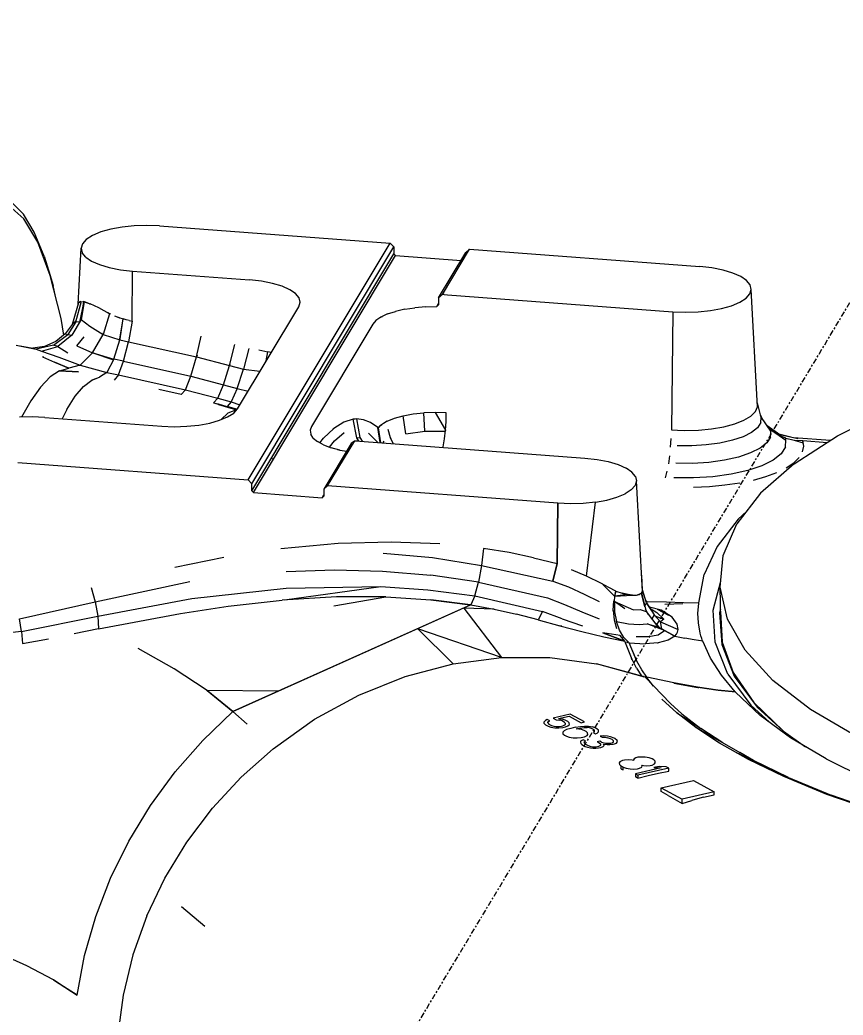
# Model space of a CAD drawing. Header units: millimetres. Extents: x -57554 to 16546, y 2142 to 98430.
# Drawn here: x -42068 to -41621, y 89807 to 90348 of the extents above; entities that cross this region are included whole.
import ezdxf

# ---------------------------------------------------------------- set-up
doc = ezdxf.new("R2010")
doc.units = ezdxf.units.MM
doc.linetypes.add('DXK_LINE_DOT3', pattern=[5.9187, 2.979, -0.9799, 0.9799, -0.9799])

msp = doc.modelspace()

# ---------------------------------------------------------------- linework, layer by layer
at = {"color": 1, "linetype": 'DXK_LINE_DOT3'}
msp.add_line((-42038.94, 89491.33), (-39029.54, 94507.43), dxfattribs=at)
at = {"color": 2, "linetype": 'Continuous'}
for p, q in [((-42066, 90239.83), (-42074.19, 90246.92)), ((-42066.31, 90242.28), (-42072.54, 90248.69)), ((-42060.47, 90232.54), (-42066.31, 90242.28)), ((-42059.53, 90228.89), (-42066, 90239.83)), ((-42012.73, 90235.29), (-42018.88, 90234.16)), ((-42006.07, 90235.98), (-42012.73, 90235.29)), ((-41999.16, 90236.18), (-42006.07, 90235.98)), ((-41992.27, 90235.91), (-41999.16, 90236.18)), ((-41992.27, 90235.91), (-41867.07, 90226.48)), ((-42055.09, 90219.57), (-42060.47, 90232.54)), ((-42028.77, 90230.75), (-42032.12, 90228.6)), ((-42024.3, 90232.63), (-42028.77, 90230.75)), ((-42018.88, 90234.16), (-42024.3, 90232.63)), ((-42058.48, 90227.1), (-42059.53, 90228.89)), ((-42051.73, 90208.96), (-42058.48, 90227.1)), ((-42034.22, 90226.26), (-42034.99, 90223.82)), ((-42032.12, 90228.6), (-42034.22, 90226.26)), ((-41944.15, 90098.01), (-41867.07, 90226.48)), ((-41942.21, 90095.95), (-41865.09, 90224.5)), ((-41867.07, 90226.48), (-41865.09, 90224.5)), ((-41865.09, 90224.5), (-41865.04, 90220.83)), ((-42055.09, 90219.57), (-42051.73, 90208.96)), ((-42036.61, 90193.48), (-42034.99, 90223.82)), ((-42034.99, 90223.82), (-42034.4, 90221.37)), ((-42032.47, 90219.01), (-42034.4, 90221.37)), ((-42032.47, 90219.01), (-42029.28, 90216.83)), ((-41942.25, 90092.14), (-41865.04, 90220.83)), ((-41941.29, 90091.11), (-41864.05, 90219.84)), ((-41864.05, 90219.84), (-41865.04, 90220.83)), ((-41864.05, 90219.84), (-41828.49, 90217.16)), ((-41840.69, 90196.84), (-41825.86, 90221.55)), ((-41838.66, 90198.68), (-41823.93, 90223.23)), ((-41825.86, 90221.55), (-41823.93, 90223.23)), ((-41823.93, 90223.23), (-41698.82, 90213.81)), ((-42029.28, 90216.83), (-42024.95, 90214.91)), ((-42024.95, 90214.91), (-42019.65, 90213.33)), ((-41692.22, 90213.07), (-41698.82, 90213.81)), ((-42051.73, 90208.96), (-42050.21, 90203.49)), ((-42045.87, 90185.68), (-42051.73, 90208.96)), ((-42019.65, 90213.33), (-42013.58, 90212.14)), ((-42013.58, 90212.14), (-42006.97, 90211.4)), ((-42007.29, 90184.15), (-42006.97, 90211.4)), ((-42006.97, 90211.4), (-41943.4, 90206.61)), ((-41686.15, 90211.88), (-41692.22, 90213.07)), ((-41680.84, 90210.3), (-41686.15, 90211.88)), ((-41676.52, 90208.38), (-41680.84, 90210.3)), ((-41673.33, 90206.2), (-41676.52, 90208.38)), ((-42048.88, 90197.66), (-42050.21, 90203.49)), ((-41936.92, 90205.88), (-41943.4, 90206.61)), ((-41930.98, 90204.72), (-41936.92, 90205.88)), ((-41925.79, 90203.17), (-41930.98, 90204.72)), ((-41921.55, 90201.29), (-41925.79, 90203.17)), ((-41671.4, 90203.84), (-41673.33, 90206.2)), ((-41670.81, 90201.39), (-41671.4, 90203.84)), ((-41918.43, 90199.16), (-41921.55, 90201.29)), ((-41916.54, 90196.84), (-41918.43, 90199.16)), ((-41840.01, 90197.46), (-41840.69, 90196.84)), ((-41839.34, 90198.07), (-41840.01, 90197.46)), ((-41838.66, 90198.68), (-41839.34, 90198.07)), ((-41837.7, 90198.63), (-41838.66, 90198.68)), ((-41837.7, 90198.63), (-41835.8, 90198.51)), ((-41835.8, 90198.51), (-41713.53, 90189.3)), ((-41673.68, 90196.61), (-41671.58, 90198.95)), ((-41671.58, 90198.95), (-41670.81, 90201.39)), ((-41667.36, 90137.75), (-41670.81, 90201.39)), ((-42036.44, 90194.07), (-42039.74, 90182.43)), ((-42037.84, 90183.86), (-42034.74, 90195.04)), ((-42035.24, 90194.85), (-42036.44, 90194.07)), ((-42036.44, 90194.07), (-42035.75, 90194.52)), ((-42033.44, 90194.81), (-42035.78, 90183.73)), ((-42035.75, 90194.52), (-42035.24, 90194.85)), ((-42035, 90185.05), (-42033.44, 90194.81)), ((-42033.31, 90194.71), (-42035, 90185.05)), ((-42034.13, 90194.96), (-42033.71, 90194.87)), ((-42034.13, 90194.96), (-42033.44, 90194.81)), ((-42033.71, 90194.87), (-42033.44, 90194.81)), ((-42030.31, 90193.67), (-42033.44, 90194.81)), ((-42033.44, 90194.81), (-42033.31, 90194.71)), ((-42033.31, 90194.71), (-42029.97, 90193.56)), ((-42030.31, 90193.67), (-42029.97, 90193.56)), ((-42025.4, 90191.39), (-42029.97, 90193.56)), ((-41949.99, 90136.61), (-41916.72, 90192.06)), ((-41916.72, 90192.06), (-41915.97, 90194.45)), ((-41915.97, 90194.45), (-41916.54, 90196.84)), ((-41847.72, 90191.98), (-41853.55, 90191.51)), ((-41847.72, 90191.98), (-41841.75, 90192.09)), ((-41841.75, 90192.09), (-41840.72, 90193.81)), ((-41841.75, 90192.09), (-41841.41, 90192.4)), ((-41841.41, 90192.4), (-41841.07, 90192.72)), ((-41841.07, 90192.72), (-41840.73, 90193.03)), ((-41840.69, 90196.84), (-41840.73, 90193.03)), ((-41686.92, 90191.05), (-41681.5, 90192.58)), ((-41681.5, 90192.58), (-41677.03, 90194.46)), ((-41677.03, 90194.46), (-41673.68, 90196.61)), ((-42019.47, 90188.22), (-42025.4, 90191.39)), ((-42019.47, 90188.22), (-42022.95, 90177.03)), ((-42019.47, 90188.22), (-42020.36, 90188.7)), ((-42020.36, 90188.7), (-42018.97, 90188.11)), ((-42016.76, 90187.03), (-42014.15, 90186.03)), ((-42016.76, 90187.03), (-42014.47, 90186.13)), ((-41868.45, 90188.09), (-41872.05, 90186.4)), ((-41872.05, 90186.4), (-41871.16, 90186.82)), ((-41868.45, 90188.09), (-41864.08, 90189.53)), ((-41859.06, 90190.68), (-41864.08, 90189.53)), ((-41859.06, 90190.68), (-41853.55, 90191.51)), ((-41713.53, 90189.3), (-41714.26, 90125.14)), ((-41713.53, 90189.3), (-41706.64, 90189.03)), ((-41706.64, 90189.03), (-41699.73, 90189.24)), ((-41699.73, 90189.24), (-41693.07, 90189.92)), ((-41693.07, 90189.92), (-41686.92, 90191.05)), ((-42044.3, 90176.64), (-42045.87, 90185.68)), ((-42039.74, 90182.43), (-42043.54, 90177.25)), ((-42037.84, 90183.86), (-42042.19, 90176.92)), ((-42035, 90185.05), (-42040, 90176.55)), ((-42039.74, 90182.43), (-42037.65, 90184.55)), ((-42035.78, 90183.73), (-42037.84, 90183.86)), ((-42035, 90185.05), (-42030.15, 90181.46)), ((-42030.15, 90181.46), (-42022.95, 90177.03)), ((-42014.15, 90186.03), (-42014.47, 90186.13)), ((-42014.47, 90186.13), (-42012.12, 90185.42)), ((-42013.84, 90174.48), (-42012.12, 90185.42)), ((-42013.81, 90174.65), (-42012.13, 90185.38)), ((-42010.53, 90184.99), (-42012.13, 90185.38)), ((-42008.91, 90184.58), (-42010.53, 90184.99)), ((-42007.29, 90184.15), (-42009.26, 90172.89)), ((-42008.91, 90184.58), (-42007.29, 90184.15)), ((-41876.52, 90182.48), (-41909.78, 90127.04)), ((-41874.77, 90184.51), (-41876.52, 90182.48)), ((-41872.05, 90186.4), (-41874.77, 90184.51)), ((-42050.03, 90171.23), (-42042.19, 90176.92)), ((-42043.54, 90177.25), (-42048.73, 90173.09)), ((-42040, 90176.55), (-42047.54, 90170.53)), ((-42043.54, 90177.25), (-42042.19, 90176.92)), ((-42042.19, 90176.92), (-42040, 90176.55)), ((-42037.33, 90170.72), (-42033.22, 90175.76)), ((-42028.71, 90166.97), (-42022.95, 90177.03)), ((-42022.95, 90177.03), (-42022.71, 90177.79)), ((-42022.95, 90177.03), (-42013.9, 90174.05)), ((-41972.17, 90164.75), (-41969.66, 90176.06)), ((-42070.19, 90171.24), (-42059.32, 90169.01)), ((-42067.98, 90170.78), (-42061.2, 90169.52)), ((-42054.84, 90170.45), (-42061.2, 90169.52)), ((-42050.03, 90171.23), (-42059.32, 90169.01)), ((-42056.43, 90167.92), (-42047.54, 90170.53)), ((-42048.73, 90173.09), (-42054.84, 90170.45)), ((-42047.54, 90170.53), (-42050.03, 90171.23)), ((-42047.54, 90170.53), (-42042.11, 90166.93)), ((-42037.33, 90170.72), (-42028.71, 90166.97)), ((-42017.11, 90163.62), (-42013.9, 90174.05)), ((-42013.9, 90174.05), (-42013.81, 90174.65)), ((-42013.9, 90174.05), (-42013.84, 90174.48)), ((-42013.9, 90174.05), (-42009.26, 90172.89)), ((-42011.92, 90162.45), (-42009.26, 90172.89)), ((-42009.26, 90172.89), (-41972.17, 90164.75)), ((-41954.27, 90160.15), (-41951.46, 90171.5)), ((-42061.2, 90169.52), (-42059.32, 90169.01)), ((-42059.32, 90169.01), (-42056.43, 90167.92)), ((-42056.43, 90167.92), (-42047.02, 90164.7)), ((-42028.71, 90166.97), (-42035.44, 90160.34)), ((-42017.34, 90163.18), (-42028.71, 90166.97)), ((-42028.66, 90167.06), (-42017.11, 90163.62)), ((-42028.66, 90167.06), (-42017.34, 90163.18)), ((-41971.97, 90165.65), (-41972.17, 90164.75)), ((-41943.82, 90169.44), (-41946.77, 90158.09)), ((-41938.44, 90168.65), (-41933.41, 90167.63)), ((-41934.4, 90162.58), (-41933.41, 90167.63)), ((-41931.66, 90167.16), (-41933.41, 90167.63)), ((-42055.27, 90164.57), (-42055.88, 90164.84)), ((-42055.88, 90164.84), (-42049.39, 90161.97)), ((-42049.39, 90161.97), (-42041.6, 90158.64)), ((-42041.6, 90158.64), (-42049.39, 90161.97)), ((-42047.02, 90164.7), (-42035.44, 90160.34)), ((-42035.44, 90160.34), (-42041.6, 90158.64)), ((-42035.77, 90160.25), (-42035.44, 90160.34)), ((-42035.44, 90160.34), (-42021.06, 90156.31)), ((-42017.11, 90163.62), (-42021.06, 90156.31)), ((-42011.92, 90162.45), (-42017.11, 90163.62)), ((-42014.69, 90155.01), (-42011.92, 90162.45)), ((-42011.92, 90162.45), (-41975.27, 90154.27)), ((-41975.27, 90154.27), (-41972.17, 90164.75)), ((-41972.17, 90164.75), (-41954.27, 90160.15)), ((-41957.61, 90149.67), (-41954.27, 90160.15)), ((-41954.08, 90160.91), (-41954.27, 90160.15)), ((-41954.27, 90160.15), (-41946.77, 90158.09)), ((-42046.62, 90157.31), (-42051.79, 90153.89)), ((-42046.62, 90157.31), (-42046.67, 90157.27)), ((-42046.67, 90157.27), (-42036.31, 90156.68)), ((-42046.62, 90157.31), (-42041.6, 90158.64)), ((-42036.31, 90156.68), (-42046.62, 90157.31)), ((-42021.06, 90156.31), (-42024.91, 90153.7)), ((-42021.27, 90156.17), (-42021.06, 90156.31)), ((-42021.06, 90156.31), (-42014.69, 90155.01)), ((-42014.69, 90155.01), (-42017, 90152.17)), ((-42014.79, 90154.9), (-42014.69, 90155.01)), ((-42014.69, 90155.01), (-41978.27, 90146.93)), ((-41978.27, 90146.93), (-41975.27, 90154.27)), ((-41975.27, 90154.27), (-41957.61, 90149.67)), ((-41950.22, 90147.6), (-41946.77, 90158.09)), ((-41946.77, 90158.09), (-41937.78, 90156.96)), ((-42051.79, 90153.89), (-42057.04, 90148.41)), ((-42038.14, 90143.47), (-42033.63, 90148.81)), ((-42033.63, 90148.81), (-42029.2, 90152.22)), ((-42029.2, 90152.22), (-42026.69, 90153.09)), ((-42028.95, 90152.31), (-42024.91, 90153.7)), ((-42026.69, 90153.09), (-42024.91, 90153.7)), ((-41960.74, 90142.38), (-41957.61, 90149.67)), ((-41957.61, 90149.67), (-41950.22, 90147.6)), ((-42057.04, 90148.41), (-42062.3, 90140.94)), ((-42042.69, 90136.29), (-42038.14, 90143.47)), ((-41980.53, 90144.3), (-41992.77, 90147.13)), ((-41978.27, 90146.93), (-41980.53, 90144.3)), ((-41978.38, 90146.8), (-41978.27, 90146.93)), ((-41978.27, 90146.93), (-41960.74, 90142.38)), ((-41950.22, 90147.6), (-41953.4, 90140.34)), ((-41950.22, 90147.6), (-41944.21, 90146.24)), ((-42062.3, 90140.94), (-42067.3, 90132.04)), ((-41960.74, 90142.38), (-41962.96, 90139.88)), ((-41962.96, 90139.88), (-41960.5, 90139.23)), ((-41962.96, 90139.88), (-41958.46, 90138.65)), ((-41960.85, 90142.25), (-41960.74, 90142.38)), ((-41960.74, 90142.38), (-41953.4, 90140.34)), ((-41960.5, 90139.23), (-41958.05, 90138.57)), ((-41960.36, 90138.94), (-41950.47, 90136.09)), ((-41958.46, 90138.65), (-41954, 90137.38)), ((-41958.05, 90138.57), (-41955.6, 90137.9)), ((-41953.4, 90140.34), (-41955.6, 90137.9)), ((-41952.55, 90137.04), (-41955.6, 90137.9)), ((-41953.49, 90140.23), (-41953.4, 90140.34)), ((-41953.4, 90140.34), (-41948.66, 90138.82)), ((-41665.52, 90131.95), (-41667.47, 90139.85)), ((-42042.69, 90136.29), (-42045.27, 90131.24)), ((-41955.3, 90134.26), (-41958.81, 90130.74)), ((-41955.32, 90132.21), (-41952.04, 90134.32)), ((-41950.47, 90136.09), (-41955.3, 90134.26)), ((-41954, 90137.38), (-41950.26, 90136.3)), ((-41950.39, 90136.4), (-41952.55, 90137.04)), ((-41952.04, 90134.32), (-41949.99, 90136.61)), ((-41950.22, 90136.34), (-41950.39, 90136.4)), ((-41950.39, 90136.4), (-41950.22, 90136.34)), ((-41864.69, 90131.46), (-41859.94, 90132.81)), ((-41859.93, 90132.81), (-41854.52, 90133.8)), ((-41858.58, 90123.02), (-41859.93, 90132.81)), ((-41854.52, 90133.8), (-41848.67, 90134.4)), ((-41842.59, 90134.58), (-41848.66, 90134.4)), ((-41848.21, 90124.48), (-41848.66, 90134.4)), ((-41842.59, 90134.58), (-41837, 90124.99)), ((-41836.53, 90134.34), (-41842.59, 90134.58)), ((-41836.68, 90129.72), (-41836.53, 90134.34)), ((-41674.87, 90130.44), (-41671.06, 90132.69)), ((-41671.06, 90132.69), (-41668.53, 90135.16)), ((-41668.53, 90135.16), (-41667.36, 90137.75)), ((-41665.81, 90133.1), (-41665.68, 90132.76)), ((-41665.47, 90132.22), (-41665.81, 90133.1)), ((-41665.68, 90132.76), (-41665.36, 90131.91)), ((-41624.03, 90122), (-41595.79, 90136.12)), ((-42061.53, 90132.22), (-42068.44, 90132.01)), ((-42054.64, 90131.95), (-42061.53, 90132.22)), ((-42054.64, 90131.95), (-41991.06, 90127.16)), ((-41991.06, 90127.16), (-41984.32, 90126.89)), ((-41984.32, 90126.89), (-41977.55, 90127.1)), ((-41977.55, 90127.1), (-41971.03, 90127.76)), ((-41971.03, 90127.76), (-41965, 90128.87)), ((-41965, 90128.87), (-41959.7, 90130.37)), ((-41959.7, 90130.37), (-41955.32, 90132.21)), ((-41892.27, 90129.39), (-41897.68, 90125.95)), ((-41887.05, 90130.96), (-41892.27, 90129.39)), ((-41886.5, 90131.03), (-41887.05, 90130.96)), ((-41885.15, 90120.81), (-41887.05, 90130.96)), ((-41885.96, 90131.07), (-41886.5, 90131.03)), ((-41885.41, 90131.1), (-41885.96, 90131.07)), ((-41885.41, 90131.1), (-41883.58, 90121.01)), ((-41881.56, 90130.69), (-41885.41, 90131.1)), ((-41877.63, 90129.18), (-41881.56, 90130.69)), ((-41873.65, 90126.42), (-41877.63, 90129.18)), ((-41873.45, 90126.33), (-41872.31, 90127.48)), ((-41870.68, 90128.65), (-41872.31, 90127.48)), ((-41872.31, 90127.48), (-41871.51, 90128.05)), ((-41868.62, 90129.81), (-41870.68, 90128.65)), ((-41868.62, 90129.81), (-41864.69, 90131.46)), ((-41837, 90124.99), (-41836.68, 90129.72)), ((-41685.72, 90126.89), (-41679.81, 90128.48)), ((-41679.81, 90128.48), (-41674.87, 90130.44)), ((-41665.72, 90129.12), (-41667.47, 90126.36)), ((-41665.72, 90129.12), (-41665.52, 90131.95)), ((-41665.36, 90131.91), (-41665.52, 90131.95)), ((-41665.36, 90131.91), (-41665.47, 90132.22)), ((-41660.12, 90124.51), (-41665.36, 90131.91)), ((-41662.23, 90127.49), (-41655.33, 90122.67)), ((-41659.91, 90124.99), (-41661.98, 90127.14)), ((-41909.78, 90127.04), (-41910.51, 90124.93)), ((-41910.51, 90124.93), (-41910.2, 90122.82)), ((-41908.85, 90120.75), (-41910.2, 90122.82)), ((-41903.27, 90120.58), (-41897.68, 90125.95)), ((-41897.68, 90125.95), (-41898.1, 90125.55)), ((-41897.2, 90119.31), (-41891.99, 90123.78)), ((-41878.88, 90123.41), (-41873.74, 90118.32)), ((-41872.55, 90118.23), (-41873.65, 90126.42)), ((-41873.59, 90126.38), (-41873.65, 90126.42)), ((-41873.52, 90126.35), (-41873.59, 90126.38)), ((-41873.45, 90126.33), (-41873.52, 90126.35)), ((-41872.01, 90118.19), (-41873.45, 90126.33)), ((-41866.76, 90120.79), (-41868.05, 90125.29)), ((-41858.58, 90123.02), (-41848.21, 90124.48)), ((-41848.21, 90124.48), (-41837.06, 90124.44)), ((-41837.5, 90120.34), (-41837, 90124.99)), ((-41837, 90124.99), (-41837.06, 90124.44)), ((-41714.26, 90125.14), (-41710.94, 90124.94)), ((-41710.94, 90124.94), (-41706.9, 90124.84)), ((-41706.9, 90124.84), (-41699.51, 90125.04)), ((-41699.51, 90125.04), (-41692.36, 90125.73)), ((-41692.36, 90125.73), (-41685.72, 90126.89)), ((-41670.71, 90123.77), (-41675.31, 90121.46)), ((-41667.47, 90126.36), (-41670.71, 90123.77)), ((-41660.34, 90121.3), (-41660.12, 90124.51)), ((-41660.12, 90124.51), (-41659.91, 90124.99)), ((-41659.91, 90124.99), (-41652.03, 90119.66)), ((-41652.03, 90120.6), (-41655.98, 90122.33)), ((-41655.81, 90123.01), (-41649.3, 90121.38)), ((-41655.33, 90122.67), (-41645.54, 90120.57)), ((-41647.46, 90106.82), (-41624.03, 90122)), ((-41908.85, 90120.75), (-41906.51, 90118.8)), ((-41903.25, 90117.03), (-41906.51, 90118.8)), ((-41905.21, 90118.1), (-41903.27, 90120.58)), ((-41903.25, 90117.03), (-41899.17, 90115.48)), ((-41888.16, 90117.7), (-41902.99, 90093)), ((-41901.01, 90094.76), (-41886.28, 90119.31)), ((-41900.07, 90115.82), (-41897.2, 90119.31)), ((-41887.54, 90118.23), (-41888.16, 90117.7)), ((-41887.54, 90118.23), (-41886.91, 90118.77)), ((-41886.91, 90118.77), (-41886.28, 90119.31)), ((-41886.28, 90119.31), (-41885.35, 90119.22)), ((-41885.35, 90119.22), (-41884.41, 90119.13)), ((-41885.15, 90120.81), (-41883.58, 90121.01)), ((-41884, 90119.1), (-41885.15, 90120.81)), ((-41884.41, 90119.13), (-41883.47, 90119.06)), ((-41883.58, 90121.01), (-41882.23, 90118.96)), ((-41883.47, 90119.06), (-41761.2, 90109.85)), ((-41872.65, 90118.97), (-41872.55, 90118.23)), ((-41870.78, 90118.1), (-41870.37, 90119.07)), ((-41866.52, 90120.28), (-41866.76, 90120.79)), ((-41865.34, 90117.69), (-41866.76, 90120.79)), ((-41838.15, 90115.92), (-41837.5, 90120.34)), ((-41714.73, 90115.79), (-41714.41, 90120.51)), ((-41703.18, 90116.49), (-41711.16, 90116.56)), ((-41695.3, 90116.97), (-41703.18, 90116.49)), ((-41687.85, 90117.99), (-41695.3, 90116.97)), ((-41681.1, 90119.51), (-41687.85, 90117.99)), ((-41675.31, 90121.46), (-41681.1, 90119.51)), ((-41662.32, 90118.18), (-41665.99, 90115.24)), ((-41660.34, 90121.3), (-41662.32, 90118.18)), ((-41652.29, 90115.89), (-41652.03, 90119.66)), ((-41652.03, 90119.66), (-41652.03, 90120.6)), ((-41652.03, 90120.6), (-41647.52, 90119.56)), ((-41647.97, 90121.09), (-41627.79, 90119.56)), ((-41647.52, 90119.56), (-41642.63, 90118.12)), ((-41647.52, 90119.56), (-41642.84, 90119.35)), ((-41642.98, 90113.2), (-41642.32, 90116.28)), ((-41642.32, 90116.28), (-41642.84, 90119.35)), ((-41642.63, 90118.12), (-41642.84, 90119.35)), ((-41642.84, 90119.35), (-41629.65, 90118.36)), ((-41642.32, 90116.28), (-41642.63, 90118.12)), ((-41894.39, 90114.21), (-41899.17, 90115.48)), ((-41895.62, 90114.54), (-41894.39, 90114.21)), ((-41894.39, 90114.21), (-41890.66, 90113.54)), ((-41890.72, 90113.55), (-41890.59, 90113.66)), ((-41838.2, 90115.65), (-41838.15, 90115.92)), ((-41838.2, 90115.65), (-41838.15, 90115.92)), ((-41715.23, 90111.13), (-41715.88, 90106.71)), ((-41671.21, 90112.62), (-41677.76, 90110.41)), ((-41665.99, 90115.24), (-41671.21, 90112.62)), ((-41654.62, 90112.21), (-41658.94, 90108.76)), ((-41652.29, 90115.89), (-41654.62, 90112.21)), ((-42069.35, 90107.43), (-41944.15, 90098.01)), ((-41930.44, 90109.2), (-41931.77, 90109.61)), ((-41761.2, 90109.85), (-41754.59, 90109.1)), ((-41754.59, 90109.1), (-41748.52, 90107.92)), ((-41748.52, 90107.92), (-41743.22, 90106.34)), ((-41743.22, 90106.34), (-41738.89, 90104.42)), ((-41702.78, 90106.99), (-41711.83, 90107.07)), ((-41693.86, 90107.54), (-41702.78, 90106.99)), ((-41685.41, 90108.69), (-41693.86, 90107.54)), ((-41677.76, 90110.41), (-41685.41, 90108.69)), ((-41665.06, 90105.68), (-41672.77, 90103.08)), ((-41647.46, 90106.82), (-41665.76, 90090.77)), ((-41658.94, 90108.76), (-41665.06, 90105.68)), ((-41651.85, 90104.57), (-41647.79, 90107.29)), ((-41647.79, 90107.29), (-41644.82, 90110.19)), ((-41735.7, 90102.23), (-41738.89, 90104.42)), ((-41733.78, 90099.88), (-41735.7, 90102.23)), ((-41716.65, 90102.69), (-41717.53, 90099.2)), ((-41681.76, 90101.06), (-41691.69, 90099.7)), ((-41672.77, 90103.08), (-41681.76, 90101.06)), ((-41662.89, 90099.82), (-41656.91, 90102.06)), ((-41942.21, 90095.95), (-41944.15, 90098.01)), ((-41942.25, 90092.14), (-41942.21, 90095.95)), ((-41901.01, 90094.76), (-41902.99, 90093)), ((-41775.9, 90085.34), (-41901.01, 90094.76)), ((-41733.96, 90094.99), (-41736.06, 90092.65)), ((-41733.19, 90097.43), (-41733.96, 90094.99)), ((-41733.78, 90099.88), (-41733.19, 90097.43)), ((-41729.88, 90037.5), (-41733.19, 90097.43)), ((-41702.18, 90099.06), (-41712.82, 90099.15)), ((-41691.69, 90099.7), (-41702.18, 90099.06)), ((-41685.13, 90095.1), (-41693.52, 90094.28)), ((-41677.13, 90096.31), (-41685.13, 90095.1)), ((-41669.67, 90097.89), (-41662.89, 90099.82)), ((-41941.29, 90091.11), (-41942.25, 90092.14)), ((-41941.29, 90091.11), (-41904.02, 90088.3)), ((-41904.02, 90088.3), (-41903.02, 90089.97)), ((-41902.99, 90093), (-41903.03, 90089.18)), ((-41743.87, 90088.62), (-41739.4, 90090.49)), ((-41736.06, 90092.65), (-41739.4, 90090.49)), ((-41693.52, 90094.28), (-41702.14, 90093.88)), ((-41665.76, 90090.77), (-41678.68, 90074.08)), ((-41904.02, 90088.3), (-41903.03, 90089.18)), ((-41775.9, 90085.34), (-41776.28, 90052.53)), ((-41776.28, 90052.53), (-41775.9, 90085.34)), ((-41769.01, 90085.06), (-41775.9, 90085.34)), ((-41762.11, 90085.27), (-41769.01, 90085.06)), ((-41755.45, 90085.95), (-41762.11, 90085.27)), ((-41760.36, 90045.65), (-41755.45, 90085.95)), ((-41755.45, 90085.95), (-41749.29, 90087.08)), ((-41749.29, 90087.08), (-41743.87, 90088.62)), ((-41673.49, 90080.78), (-41678, 90076.61)), ((-41678, 90076.61), (-41689.38, 90061.8)), ((-41686.03, 90056.98), (-41678.68, 90074.08)), ((-41895.22, 90063.47), (-41926.45, 90060.55)), ((-41866.4, 90064.28), (-41895.22, 90063.47)), ((-41840.01, 90063.24), (-41866.4, 90064.28)), ((-41870.86, 90058.21), (-41844.01, 90055.92)), ((-41816.36, 90060.73), (-41817.42, 90051.46)), ((-41802.46, 90058.5), (-41816.36, 90060.73)), ((-41789.15, 90055.76), (-41802.46, 90058.5)), ((-41689.38, 90061.8), (-41696.51, 90046.65)), ((-41687.74, 90039.68), (-41686.03, 90056.98)), ((-41957.36, 90055.84), (-41984.09, 90050.51)), ((-41844.01, 90055.92), (-41817.42, 90051.46)), ((-41817.42, 90051.46), (-41819.07, 90042.45)), ((-41817.42, 90051.46), (-41778.67, 90043.11)), ((-41789.15, 90055.76), (-41776.28, 90052.53)), ((-41776.28, 90052.53), (-41778.67, 90043.11)), ((-41778.67, 90043.11), (-41776.28, 90052.53)), ((-41923.58, 90048.2), (-41897.34, 90049.09)), ((-41897.34, 90049.09), (-41871.11, 90048.54)), ((-41871.11, 90048.54), (-41844.99, 90046.37)), ((-41819.07, 90042.45), (-41844.99, 90046.37)), ((-41760.36, 90045.65), (-41768.42, 90049.24)), ((-41729.85, 90038.21), (-41730.37, 90046.36)), ((-41699.31, 90031.33), (-41696.51, 90046.65)), ((-42027.27, 90031.83), (-41975.88, 90042.89)), ((-41821.07, 90034.98), (-41819.07, 90042.45)), ((-41819.07, 90042.45), (-41781.5, 90034)), ((-41778.67, 90043.11), (-41770.13, 90039.87)), ((-41752.27, 90041.7), (-41760.36, 90045.65)), ((-41748.3, 90039.62), (-41752.27, 90041.7)), ((-41751.45, 90041.27), (-41745.09, 90034.93)), ((-41691.56, 90027.31), (-41687.4, 90043.08)), ((-42029.44, 90039.65), (-42027.27, 90031.83)), ((-41974.79, 90033.64), (-41923.53, 90039.28)), ((-41924.41, 90032.86), (-41872.16, 90040.14)), ((-41923.53, 90039.28), (-41872.16, 90040.14)), ((-41872.16, 90040.14), (-41846.57, 90038.3)), ((-41846.57, 90038.3), (-41821.07, 90034.98)), ((-41770.13, 90039.87), (-41761.66, 90036.03)), ((-41761.66, 90036.03), (-41753.48, 90032.07)), ((-41744.46, 90037.54), (-41748.3, 90039.62)), ((-41744.46, 90037.54), (-41745.09, 90034.93)), ((-41744.92, 90034.79), (-41744.46, 90037.54)), ((-41737.97, 90035.81), (-41744.92, 90034.79)), ((-41744.92, 90034.79), (-41735.46, 90035.5)), ((-41744.46, 90037.54), (-41741.02, 90036.5)), ((-41736.95, 90035.69), (-41741.02, 90036.5)), ((-41741.02, 90036.5), (-41737.97, 90035.81)), ((-41735.35, 90035.49), (-41737.97, 90035.81)), ((-41735.46, 90035.5), (-41735.35, 90035.49)), ((-41735.35, 90035.49), (-41733.2, 90035.51)), ((-41733.2, 90035.51), (-41730.81, 90036.31)), ((-41733.2, 90035.51), (-41731.56, 90035.87)), ((-41733.2, 90035.51), (-41732.44, 90035.67)), ((-41731.56, 90035.87), (-41732.44, 90035.67)), ((-41730.47, 90036.51), (-41731.56, 90035.87)), ((-41730.47, 90036.51), (-41727.98, 90026.52)), ((-41730.45, 90036.54), (-41729.88, 90037.5)), ((-41729.88, 90037.5), (-41730.44, 90036.56)), ((-41730.44, 90036.52), (-41730.09, 90036.95)), ((-41730.09, 90036.95), (-41730.44, 90036.55)), ((-41728.63, 90029.12), (-41730.44, 90036.55)), ((-41730.09, 90036.95), (-41729.88, 90037.5)), ((-41729.88, 90037.5), (-41729.85, 90038.21)), ((-41729.85, 90038.21), (-41729.87, 90038.36)), ((-41727.77, 90031.18), (-41729.86, 90038.32)), ((-41727.78, 90031.17), (-41729.85, 90038.21)), ((-41687.35, 90022.65), (-41687.74, 90039.68)), ((-41683.77, 90022.44), (-41687.74, 90039.68)), ((-42068.46, 90022.64), (-42027.27, 90031.83)), ((-42027.27, 90031.83), (-42025.88, 90024.05)), ((-42025.88, 90024.05), (-41974.79, 90033.64)), ((-41955.1, 90029.46), (-41925.64, 90032.78)), ((-41823.14, 90030.12), (-41952.5, 89972.24)), ((-41952.49, 89972.24), (-41823.46, 90030.17)), ((-41896.2, 90034.52), (-41925.64, 90032.78)), ((-41897.59, 90029.67), (-41869.31, 90034.48)), ((-41873.7, 90034.49), (-41896.2, 90034.52)), ((-41869.31, 90034.48), (-41885.06, 90034.51)), ((-41869.31, 90034.48), (-41844.9, 90032.9)), ((-41844.9, 90032.9), (-41823.57, 90030.17)), ((-41823.46, 90030.17), (-41844.9, 90032.9)), ((-41823.46, 90030.17), (-41823.14, 90030.12)), ((-41821.07, 90034.98), (-41823.14, 90030.12)), ((-41823.14, 90030.12), (-41810.44, 90027.85)), ((-41823.14, 90030.12), (-41810.44, 90027.85)), ((-41821.07, 90034.98), (-41784.32, 90026.61)), ((-41781.5, 90034), (-41772.27, 90030.32)), ((-41772.27, 90030.32), (-41762.86, 90026.46)), ((-41745.84, 90027.01), (-41745.54, 90032.28)), ((-41745.17, 90032), (-41744.92, 90034.79)), ((-41745.17, 90032), (-41745.07, 90026.45)), ((-41739.59, 90028.01), (-41745.17, 90032)), ((-41745.17, 90032), (-41734.84, 90027.41)), ((-41728.7, 90029.43), (-41727.78, 90031.17)), ((-41728.15, 90032.47), (-41727.63, 90032.01)), ((-41728.15, 90032.47), (-41727.63, 90032.01)), ((-41727.78, 90031.17), (-41723.62, 90024.82)), ((-41724.9, 90026.95), (-41727.77, 90031.18)), ((-41727.63, 90032.01), (-41716.95, 90031.73)), ((-41707.93, 90030.64), (-41717.72, 90030.41)), ((-41716.95, 90031.73), (-41707.57, 90031.5)), ((-41707.57, 90031.5), (-41699.31, 90031.33)), ((-41699.84, 90025.69), (-41699.35, 90030.92)), ((-41699.35, 90030.92), (-41699.33, 90031.05)), ((-41699.33, 90031.05), (-41699.32, 90031.19)), ((-41699.33, 90031.05), (-41699.32, 90031.13)), ((-41699.32, 90031.19), (-41699.31, 90031.33)), ((-41699.32, 90031.13), (-41699.32, 90031.19)), ((-42025.41, 90017.14), (-41980.87, 90025.5)), ((-41980.87, 90025.5), (-41955.1, 90029.46)), ((-41810.44, 90027.85), (-41826.95, 90028.41)), ((-41826.95, 90028.41), (-41806.5, 90001.56)), ((-41810.44, 90027.85), (-41798.35, 90025.17)), ((-41786.7, 90022.07), (-41798.35, 90025.17)), ((-41784.32, 90026.61), (-41786.7, 90022.07)), ((-41784.32, 90026.61), (-41784.41, 90026.43)), ((-41773.55, 90022.6), (-41784.32, 90026.61)), ((-41762.86, 90026.46), (-41753.56, 90022.54)), ((-41745.84, 90027.01), (-41745.36, 90021.96)), ((-41745.5, 90026.26), (-41745.84, 90027.01)), ((-41745.07, 90026.45), (-41744.14, 90021.18)), ((-41734.84, 90027.41), (-41731.21, 90027.67)), ((-41731.21, 90027.67), (-41727.98, 90026.52)), ((-41726.58, 90024.71), (-41728.3, 90027.81)), ((-41727.98, 90026.52), (-41721.59, 90018.24)), ((-41719.84, 90027.22), (-41726.18, 90028.84)), ((-41725.9, 90028.43), (-41722.1, 90025.95)), ((-41723.62, 90024.82), (-41724.91, 90022.54)), ((-41723.14, 90024.28), (-41723.62, 90024.82)), ((-41720.19, 90020.98), (-41723.62, 90024.82)), ((-41722.1, 90025.95), (-41718.29, 90022.48)), ((-41721.9, 90027.75), (-41715.72, 90024.6)), ((-41713.79, 90023.39), (-41719.84, 90027.22)), ((-41699.58, 90020.33), (-41699.84, 90025.69)), ((-41690.41, 90009.85), (-41691.56, 90027.31)), ((-41687.51, 90027.85), (-41688.03, 90025.9)), ((-41688.03, 90025.9), (-41686.89, 90008.58)), ((-41687.54, 90026.47), (-41687.49, 90028.89)), ((-41687.54, 90026.47), (-41686.73, 90009.85)), ((-42067.26, 90015.64), (-42068.46, 90022.64)), ((-42067.26, 90015.64), (-42025.88, 90024.05)), ((-42025.88, 90024.05), (-42025.41, 90017.14)), ((-41786.7, 90022.07), (-41774.86, 90018.8)), ((-41773.55, 90022.6), (-41762.44, 90018.79)), ((-41745.36, 90021.96), (-41744.1, 90017.37)), ((-41742.44, 90016.45), (-41744.14, 90021.18)), ((-41744.14, 90021.18), (-41737.47, 90019.83)), ((-41737.47, 90019.83), (-41731.79, 90019.42)), ((-41731.79, 90019.42), (-41727.42, 90019.94)), ((-41717.95, 90016.21), (-41727.42, 90019.94)), ((-41727.42, 90019.94), (-41721.59, 90018.24)), ((-41720.09, 90017.41), (-41724.77, 90022.37)), ((-41723.14, 90024.28), (-41718.29, 90022.48)), ((-41718.29, 90022.48), (-41720.19, 90020.98)), ((-41720.19, 90020.98), (-41710.58, 90016.75)), ((-41719.49, 90017.07), (-41720.19, 90020.98)), ((-41711.12, 90019.74), (-41713.79, 90023.39)), ((-41710.58, 90016.75), (-41711.12, 90019.74)), ((-41698.57, 90014.86), (-41699.58, 90020.33)), ((-41674.17, 90005.47), (-41683.77, 90022.44)), ((-42067.26, 90015.64), (-42077.15, 90014.61)), ((-42067.26, 90015.64), (-42066.74, 90009.18)), ((-42025.41, 90017.14), (-42038.79, 90014.43)), ((-41852.06, 90017.18), (-41832.79, 89998.08)), ((-41806.5, 90001.56), (-41852.06, 90017.18)), ((-41773.82, 90018.54), (-41774.86, 90018.8)), ((-41774.86, 90018.8), (-41762.84, 90015.74)), ((-41762.84, 90015.74), (-41750.93, 90012.88)), ((-41742.14, 90013.45), (-41751.39, 90015.02)), ((-41739.55, 90010.38), (-41751.39, 90015.02)), ((-41751.39, 90015.02), (-41739.55, 90010.38)), ((-41740.05, 90012.48), (-41742.44, 90016.45)), ((-41726.63, 90012.94), (-41721.44, 90013.86)), ((-41721.59, 90018.24), (-41719.17, 90016.89)), ((-41721.59, 90018.24), (-41717.95, 90016.21)), ((-41721.44, 90013.86), (-41717.95, 90016.21)), ((-41719.17, 90016.89), (-41712.43, 90013.13)), ((-41712.38, 90013.15), (-41719.17, 90016.89)), ((-41713.83, 90013.95), (-41712.33, 90013.21)), ((-41712.33, 90013.21), (-41711.48, 90014.23)), ((-41711.48, 90014.23), (-41710.88, 90015.41)), ((-41710.88, 90015.41), (-41710.58, 90016.75)), ((-41698.18, 90013.42), (-41698.57, 90014.86)), ((-42066.74, 90009.18), (-42052.61, 90011.74)), ((-41750.93, 90012.88), (-41739.55, 90010.38)), ((-41739.55, 90010.38), (-41742.14, 90013.45)), ((-41739.55, 90010.38), (-41742.14, 90013.45)), ((-41740.05, 90012.48), (-41737.1, 90009.49)), ((-41735.62, 90000.45), (-41739.55, 90010.38)), ((-41738.75, 90010.06), (-41738.34, 90009.91)), ((-41738.75, 90010.06), (-41737.93, 90009.76)), ((-41737.1, 90009.49), (-41738.48, 90010.89)), ((-41738.34, 90009.91), (-41737.93, 90009.76)), ((-41737.1, 90009.49), (-41728.56, 90009.03)), ((-41732.92, 89999.56), (-41737.1, 90009.49)), ((-41733.17, 90000.16), (-41737.1, 90009.49)), ((-41733.36, 90013.05), (-41726.63, 90012.94)), ((-41721.49, 90009.54), (-41728.56, 90009.03)), ((-41721.69, 90009.52), (-41721.49, 90009.54)), ((-41716.04, 90010.96), (-41721.49, 90009.54)), ((-41712.43, 90013.13), (-41716.04, 90010.96)), ((-41712.43, 90013.13), (-41712.38, 90013.15)), ((-41712.43, 90013.13), (-41706.89, 90012.01)), ((-41701.82, 90011.1), (-41706.89, 90012.01)), ((-41697.21, 90010.39), (-41701.82, 90011.1)), ((-41697.75, 90011.97), (-41698.18, 90013.42)), ((-41697.25, 90010.51), (-41697.75, 90011.97)), ((-41693, 90001.23), (-41697.21, 90010.39)), ((-41683.55, 89992.55), (-41690.41, 90009.85)), ((-41686.89, 90008.58), (-41680.08, 89991.43)), ((-41686.73, 90009.85), (-41680.7, 89993.36)), ((-41984.3, 89995.43), (-42003.92, 90006.43)), ((-41659.07, 89989.01), (-41674.17, 90005.47)), ((-41858.79, 89991.25), (-41832.79, 89998.08)), ((-41832.79, 89998.08), (-41806.5, 90001.56)), ((-41806.5, 90001.56), (-41780.34, 90001.6)), ((-41780.34, 90001.6), (-41754.84, 89998.22)), ((-41754.84, 89998.22), (-41753.89, 89997.96)), ((-41730.3, 89991.44), (-41754.84, 89998.22)), ((-41753.89, 89997.96), (-41730.3, 89991.44)), ((-41735.62, 90000.45), (-41735.86, 90001.06)), ((-41733.12, 89995.79), (-41735.62, 90000.45)), ((-41730.3, 89994.89), (-41732.92, 89999.56)), ((-41687.03, 89992.03), (-41693, 90001.23)), ((-41983.91, 89995.17), (-41984.3, 89995.43)), ((-41966.96, 89984.05), (-41984.3, 89995.43)), ((-41733.12, 89995.79), (-41730.48, 89991.7)), ((-41727.63, 89990.82), (-41730.3, 89994.89)), ((-41679.51, 89982.96), (-41687.03, 89992.03)), ((-41683.55, 89992.55), (-41671.07, 89975.66)), ((-41680.79, 89993.59), (-41680.7, 89993.36)), ((-41680.7, 89993.36), (-41669.52, 89977.22)), ((-41884.05, 89981.17), (-41858.79, 89991.25)), ((-41730.48, 89991.7), (-41729.55, 89991.37)), ((-41730.48, 89991.7), (-41730.42, 89991.61)), ((-41730.42, 89991.61), (-41730.36, 89991.52)), ((-41730.36, 89991.52), (-41730.3, 89991.44)), ((-41730.3, 89991.44), (-41729.38, 89991.13)), ((-41729.55, 89991.37), (-41728.6, 89991.08)), ((-41728.44, 89990.87), (-41729.38, 89991.13)), ((-41728.6, 89991.08), (-41727.63, 89990.82)), ((-41727.49, 89990.64), (-41728.44, 89990.87)), ((-41714.79, 89976.55), (-41728.44, 89990.87)), ((-41712.98, 89987.83), (-41727.63, 89990.82)), ((-41727.63, 89990.82), (-41727.56, 89990.73)), ((-41727.49, 89990.64), (-41727.56, 89990.73)), ((-41723.89, 89986.1), (-41727.49, 89990.64)), ((-41700.08, 89985.53), (-41712.98, 89987.83)), ((-41712.84, 89987.65), (-41699.93, 89985.35)), ((-41680.08, 89991.43), (-41667.7, 89974.67)), ((-41638.69, 89973.29), (-41659.07, 89989.01)), ((-41966.47, 89983.65), (-41966.96, 89984.05)), ((-41952.5, 89972.24), (-41966.96, 89984.05)), ((-41927.87, 89983.29), (-41966.47, 89983.65)), ((-41966.47, 89983.65), (-41952.5, 89972.23)), ((-41908.13, 89968.02), (-41884.05, 89981.17)), ((-41688.92, 89983.9), (-41700.08, 89985.53)), ((-41699.93, 89985.35), (-41700.07, 89985.52)), ((-41699.93, 89985.35), (-41699.37, 89985.27)), ((-41688.77, 89983.73), (-41699.93, 89985.35)), ((-41679.53, 89982.96), (-41688.92, 89983.9)), ((-41679.36, 89982.79), (-41688.77, 89983.73)), ((-41679.46, 89982.9), (-41679.51, 89982.96)), ((-41679.41, 89982.85), (-41679.46, 89982.9)), ((-41679.36, 89982.79), (-41679.41, 89982.85)), ((-41665.91, 89970.14), (-41679.36, 89982.79)), ((-41719.45, 89978.94), (-41711.33, 89971.61)), ((-41708.6, 89970.99), (-41714.79, 89976.55)), ((-41669.52, 89977.22), (-41653.33, 89961.62)), ((-41952.5, 89972.24), (-41968.85, 89956.57)), ((-41968.85, 89956.57), (-41952.5, 89972.24)), ((-41944.79, 89965.29), (-41952.5, 89972.24)), ((-41769.21, 89970.77), (-41778.49, 89968.64)), ((-41761.5, 89966.56), (-41769.21, 89970.77)), ((-41700.98, 89963.65), (-41711.33, 89971.61)), ((-41711.33, 89971.61), (-41697.96, 89962.88)), ((-41711.33, 89971.61), (-41698.26, 89963.08)), ((-41708.6, 89970.99), (-41698.26, 89963.08)), ((-41671.07, 89975.66), (-41660.94, 89966.47)), ((-41653.51, 89961.8), (-41667.7, 89974.67)), ((-41613.29, 89958.51), (-41638.69, 89973.29)), ((-41930.61, 89952.03), (-41908.13, 89968.02)), ((-41782.68, 89967.32), (-41783.42, 89966.62)), ((-41783.36, 89965.76), (-41783.42, 89966.62)), ((-41783.36, 89965.76), (-41782.58, 89965.05)), ((-41781.7, 89967.9), (-41782.68, 89967.32)), ((-41782.58, 89965.05), (-41781.22, 89964.31)), ((-41780.34, 89967.15), (-41781.7, 89967.9)), ((-41781.35, 89966.04), (-41781.32, 89966.58)), ((-41781.35, 89966.04), (-41780.8, 89965.46)), ((-41781.32, 89966.58), (-41780.34, 89967.15)), ((-41780.8, 89965.46), (-41779.44, 89964.72)), ((-41778.49, 89968.64), (-41776.9, 89967.77)), ((-41776.9, 89967.77), (-41774.93, 89967.52)), ((-41775.57, 89968.43), (-41769.86, 89969.74)), ((-41775.57, 89968.43), (-41773.37, 89968.05)), ((-41773.66, 89967.11), (-41774.93, 89967.52)), ((-41772.3, 89966.36), (-41773.66, 89967.11)), ((-41771.88, 89967.52), (-41773.37, 89968.05)), ((-41772.4, 89964.76), (-41771.78, 89965.25)), ((-41771.75, 89965.79), (-41772.3, 89966.36)), ((-41770.51, 89966.77), (-41771.88, 89967.52)), ((-41771.78, 89965.25), (-41771.75, 89965.79)), ((-41769.74, 89966.07), (-41770.51, 89966.77)), ((-41770.42, 89964.51), (-41769.67, 89965.21)), ((-41769.86, 89969.74), (-41763.28, 89966.15)), ((-41769.67, 89965.21), (-41769.74, 89966.07)), ((-41763.28, 89966.15), (-41761.5, 89966.56)), ((-41649.49, 89958.01), (-41665.91, 89970.14)), ((-41781.22, 89964.31), (-41779.73, 89963.77)), ((-41779.73, 89963.77), (-41777.52, 89963.4)), ((-41779.44, 89964.72), (-41778.17, 89964.31)), ((-41778.17, 89964.31), (-41776.78, 89964.1)), ((-41777.52, 89963.4), (-41775.42, 89963.36)), ((-41776.78, 89964.1), (-41775.25, 89964.1)), ((-41775.42, 89963.36), (-41773.18, 89963.52)), ((-41775.25, 89964.1), (-41773.96, 89964.22)), ((-41773.96, 89964.22), (-41773.24, 89964.39)), ((-41773.24, 89964.39), (-41772.4, 89964.76)), ((-41772.47, 89961.75), (-41773.21, 89961.05)), ((-41773.21, 89961.05), (-41773.15, 89960.18)), ((-41773.18, 89963.52), (-41771.75, 89963.85)), ((-41773.15, 89960.18), (-41772.37, 89959.48)), ((-41771.14, 89962.41), (-41772.47, 89961.75)), ((-41771.75, 89963.85), (-41770.42, 89964.51)), ((-41768.86, 89963.11), (-41771.14, 89962.41)), ((-41766.37, 89963.68), (-41768.86, 89963.11)), ((-41766.37, 89963.68), (-41763.64, 89964.13)), ((-41765.94, 89962.9), (-41765.23, 89963.06)), ((-41763.16, 89962.48), (-41765.94, 89962.9)), ((-41765.23, 89963.06), (-41762.86, 89963.43)), ((-41763.64, 89964.13), (-41761.4, 89964.29)), ((-41761.66, 89961.95), (-41763.16, 89962.48)), ((-41762.86, 89963.43), (-41761.57, 89963.55)), ((-41760.53, 89961.33), (-41761.66, 89961.95)), ((-41761.57, 89963.55), (-41760.04, 89963.55)), ((-41761.4, 89964.29), (-41759.29, 89964.25)), ((-41759.75, 89960.63), (-41760.53, 89961.33)), ((-41760.08, 89959.14), (-41759.69, 89959.76)), ((-41758.65, 89963.34), (-41760.04, 89963.55)), ((-41759.69, 89959.76), (-41759.75, 89960.63)), ((-41759.29, 89964.25), (-41757.09, 89963.88)), ((-41757.61, 89963.06), (-41758.65, 89963.34)), ((-41756.25, 89962.31), (-41757.61, 89963.06)), ((-41755.6, 89963.34), (-41757.09, 89963.88)), ((-41755.96, 89961.32), (-41756.57, 89960.83)), ((-41756.57, 89960.83), (-41755.44, 89960.21)), ((-41755.92, 89961.86), (-41756.25, 89962.31)), ((-41755.96, 89961.32), (-41755.92, 89961.86)), ((-41754.69, 89962.85), (-41755.6, 89963.34)), ((-41755.44, 89960.21), (-41754.59, 89960.58)), ((-41753.91, 89962.15), (-41754.69, 89962.85)), ((-41754.59, 89960.58), (-41753.85, 89961.28)), ((-41753.85, 89961.28), (-41753.91, 89962.15)), ((-41700.98, 89963.65), (-41700.79, 89963.52)), ((-41688.09, 89955.15), (-41700.98, 89963.65)), ((-41700.79, 89963.52), (-41677.07, 89949.92)), ((-41686.25, 89955.19), (-41698.26, 89963.08)), ((-41653.33, 89961.62), (-41641.32, 89953.13)), ((-41649.92, 89958.54), (-41653.27, 89961.58)), ((-41968.85, 89956.57), (-41983.82, 89939.5)), ((-41772.37, 89959.48), (-41771.24, 89958.86)), ((-41771.24, 89958.86), (-41769.74, 89958.33)), ((-41769.74, 89958.33), (-41767.54, 89957.95)), ((-41767.54, 89957.95), (-41765.43, 89957.91)), ((-41765.43, 89957.91), (-41763.19, 89958.07)), ((-41763.55, 89956.06), (-41763.58, 89955.52)), ((-41763.58, 89955.52), (-41763.39, 89954.86)), ((-41762.93, 89956.55), (-41763.55, 89956.06)), ((-41763.39, 89954.86), (-41762.84, 89954.28)), ((-41763.19, 89958.07), (-41761.41, 89958.48)), ((-41762.09, 89956.92), (-41762.93, 89956.55)), ((-41762.84, 89954.28), (-41761.02, 89953.29)), ((-41760.96, 89956.3), (-41762.09, 89956.92)), ((-41761.7, 89955.6), (-41761.44, 89956.01)), ((-41761.7, 89955.6), (-41761.61, 89955.27)), ((-41761.61, 89955.27), (-41760.83, 89954.57)), ((-41761.44, 89956.01), (-41760.96, 89956.3)), ((-41761.41, 89958.48), (-41760.08, 89959.14)), ((-41760.83, 89954.57), (-41759.47, 89953.83)), ((-41753.11, 89956.17), (-41754.53, 89955.84)), ((-41754.53, 89955.84), (-41753.63, 89955.35)), ((-41753.63, 89955.35), (-41752.62, 89954.52)), ((-41752.2, 89955.67), (-41753.11, 89956.17)), ((-41751.29, 89959.05), (-41752.94, 89958.85)), ((-41752.94, 89958.85), (-41751.81, 89958.23)), ((-41752.65, 89953.99), (-41752.62, 89954.52)), ((-41752.2, 89955.67), (-41750.12, 89955.1)), ((-41751.81, 89958.23), (-41750.28, 89958.23)), ((-41748.95, 89958.89), (-41751.29, 89959.05)), ((-41750.68, 89953.74), (-41751.1, 89954.52)), ((-41751.1, 89954.52), (-41749.12, 89954.27)), ((-41750.28, 89958.23), (-41748.89, 89958.02)), ((-41750.12, 89955.1), (-41748.96, 89955.01)), ((-41749.12, 89954.27), (-41747.59, 89954.27)), ((-41748.96, 89955.01), (-41747.07, 89955.09)), ((-41747.33, 89958.56), (-41748.95, 89958.89)), ((-41747.4, 89957.48), (-41748.89, 89958.02)), ((-41747.59, 89954.27), (-41745.94, 89954.47)), ((-41746.49, 89956.99), (-41747.4, 89957.48)), ((-41745.39, 89957.77), (-41747.33, 89958.56)), ((-41747.07, 89955.09), (-41746.36, 89955.26)), ((-41745.71, 89956.29), (-41746.49, 89956.99)), ((-41746.36, 89955.26), (-41745.74, 89955.75)), ((-41745.94, 89954.47), (-41745.23, 89954.64)), ((-41745.74, 89955.75), (-41745.71, 89956.29)), ((-41744.93, 89957.52), (-41745.39, 89957.77)), ((-41745.23, 89954.64), (-41744.03, 89955.09)), ((-41743.7, 89956.57), (-41744.93, 89957.52)), ((-41744.03, 89955.09), (-41743.51, 89955.91)), ((-41743.51, 89955.91), (-41743.7, 89956.57)), ((-41672.28, 89946.2), (-41688.09, 89955.15)), ((-41645.95, 89955.89), (-41649.92, 89958.54)), ((-41630.19, 89946.47), (-41649.49, 89958.01)), ((-41947.9, 89936.66), (-41930.61, 89952.03)), ((-41761.02, 89953.29), (-41759.76, 89952.88)), ((-41759.76, 89952.88), (-41758.14, 89952.55)), ((-41759.47, 89953.83), (-41757.97, 89953.29)), ((-41758.14, 89952.55), (-41756.74, 89952.34)), ((-41757.97, 89953.29), (-41757.16, 89953.12)), ((-41757.16, 89953.12), (-41756, 89953.04)), ((-41756.74, 89952.34), (-41755.22, 89952.34)), ((-41756, 89953.04), (-41755.06, 89953.08)), ((-41755.22, 89952.34), (-41753.92, 89952.46)), ((-41755.06, 89953.08), (-41753.63, 89953.41)), ((-41753.92, 89952.46), (-41752.49, 89952.79)), ((-41753.63, 89953.41), (-41752.65, 89953.99)), ((-41752.49, 89952.79), (-41751.29, 89953.24)), ((-41751.29, 89953.24), (-41750.68, 89953.74)), ((-41679.86, 89950.49), (-41653.13, 89937.72)), ((-41669.65, 89945.74), (-41677.07, 89949.92)), ((-41742.19, 89944.95), (-41742.58, 89944.34)), ((-41742.58, 89944.34), (-41742.51, 89943.47)), ((-41742.51, 89943.47), (-41741.73, 89942.77)), ((-41740.86, 89945.61), (-41742.19, 89944.95)), ((-41739.79, 89945.86), (-41740.86, 89945.61)), ((-41737.55, 89946.02), (-41739.79, 89945.86)), ((-41735.57, 89945.77), (-41737.55, 89946.02)), ((-41734.76, 89945.61), (-41735.57, 89945.77)), ((-41734.47, 89946.55), (-41734.86, 89945.94)), ((-41734.86, 89945.94), (-41734.76, 89945.61)), ((-41733.49, 89947.13), (-41734.47, 89946.55)), ((-41732.42, 89947.38), (-41733.49, 89947.13)), ((-41730.18, 89947.54), (-41732.42, 89947.38)), ((-41728.43, 89947.41), (-41730.18, 89947.54)), ((-41726.23, 89947.04), (-41728.43, 89947.41)), ((-41724.73, 89946.5), (-41726.23, 89947.04)), ((-41723.83, 89946.01), (-41724.73, 89946.5)), ((-41724.71, 89943.17), (-41723.37, 89943.82)), ((-41723.05, 89945.31), (-41723.83, 89946.01)), ((-41723.37, 89943.82), (-41722.98, 89944.44)), ((-41722.98, 89944.44), (-41723.05, 89945.31)), ((-41653.09, 89936.89), (-41672.28, 89946.2)), ((-41650.57, 89936.48), (-41669.65, 89945.74)), ((-41630.19, 89946.47), (-41608.09, 89935.55)), ((-41997.25, 89921.21), (-41983.82, 89939.5)), ((-41740.37, 89942.03), (-41741.73, 89942.77)), ((-41741.73, 89942.77), (-41741.73, 89941.23)), ((-41741.73, 89941.23), (-41741.28, 89940.98)), ((-41741.28, 89940.98), (-41740.83, 89940.73)), ((-41740.83, 89940.73), (-41740.37, 89940.47)), ((-41740.37, 89942.03), (-41738.88, 89941.49)), ((-41740.37, 89940.47), (-41740.37, 89942.03)), ((-41738.88, 89941.49), (-41736.68, 89941.12)), ((-41736.68, 89941.12), (-41734.92, 89940.99)), ((-41734.92, 89940.99), (-41732.69, 89941.15)), ((-41719.87, 89941.64), (-41733.79, 89938.44)), ((-41733.79, 89938.44), (-41733.79, 89936.79)), ((-41733.79, 89938.44), (-41732.43, 89937.69)), ((-41732.69, 89941.15), (-41731.62, 89941.4)), ((-41715.66, 89941.55), (-41732.43, 89937.69)), ((-41731.62, 89941.4), (-41730.29, 89942.06)), ((-41730.29, 89942.06), (-41730.12, 89942.8)), ((-41730.12, 89942.8), (-41730.22, 89943.13)), ((-41730.22, 89943.13), (-41729.41, 89942.96)), ((-41729.41, 89942.96), (-41727.66, 89942.84)), ((-41727.66, 89942.84), (-41725.78, 89942.92)), ((-41726.84, 89937.53), (-41721.24, 89938.82)), ((-41725.78, 89942.92), (-41724.71, 89943.17)), ((-41720.88, 89942.46), (-41723.73, 89941.81)), ((-41723.73, 89941.81), (-41719.87, 89941.64)), ((-41721.24, 89938.82), (-41715.66, 89939.9)), ((-41717.02, 89942.29), (-41720.88, 89942.46)), ((-41715.66, 89941.55), (-41717.02, 89942.29)), ((-41715.66, 89939.9), (-41715.66, 89941.55)), ((-41963.59, 89919.69), (-41947.9, 89936.66)), ((-41733.79, 89936.79), (-41733.34, 89936.54)), ((-41732.88, 89936.28), (-41733.34, 89936.54)), ((-41732.43, 89936.03), (-41732.88, 89936.28)), ((-41732.43, 89937.69), (-41732.43, 89936.03)), ((-41732.43, 89936.03), (-41726.84, 89937.53)), ((-41719.72, 89930.76), (-41702.25, 89934.78)), ((-41702.25, 89934.78), (-41690.9, 89928.59)), ((-41629.75, 89927.22), (-41653.09, 89936.89)), ((-41650.57, 89936.48), (-41627.39, 89926.86)), ((-41719.72, 89930.76), (-41708.38, 89924.57)), ((-41719.72, 89928.87), (-41719.72, 89930.76)), ((-41715.93, 89926.71), (-41719.72, 89928.87)), ((-41690.9, 89928.59), (-41708.38, 89924.57)), ((-41690.9, 89926.99), (-41690.9, 89928.59)), ((-41601.25, 89917.27), (-41629.75, 89927.22)), ((-41715.93, 89926.71), (-41712.15, 89924.56)), ((-41712.15, 89924.56), (-41708.38, 89922.39)), ((-41708.38, 89922.39), (-41708.38, 89924.57)), ((-41708.38, 89922.39), (-41703.09, 89923.99)), ((-41702.56, 89924.15), (-41703.05, 89924)), ((-41696.73, 89925.68), (-41702.56, 89924.15)), ((-41696.73, 89925.68), (-41690.9, 89926.99)), ((-41599.13, 89916.97), (-41627.39, 89926.86)), ((-42009, 89901.89), (-41997.25, 89921.21)), ((-41977.49, 89901.29), (-41963.59, 89919.69)), ((-42018.93, 89881.72), (-42009, 89901.89)), ((-41989.43, 89881.75), (-41977.49, 89901.29)), ((-42026.97, 89860.91), (-42018.93, 89881.72)), ((-41999.26, 89861.29), (-41989.43, 89881.75)), ((-41980.47, 89866.35), (-41967.74, 89855.7)), ((-42033.04, 89839.68), (-42026.97, 89860.91)), ((-41999.26, 89861.29), (-42006.87, 89840.07)), ((-42064.37, 89834.15), (-42079.77, 89841)), ((-42037.08, 89818.24), (-42033.04, 89839.68)), ((-42006.87, 89840.07), (-42012.14, 89818.3)), ((-42049.94, 89826.51), (-42064.37, 89834.15)), ((-42044.44, 89822.98), (-42049.94, 89826.51)), ((-42049.94, 89826.51), (-42037.08, 89818.24)), ((-42037.08, 89818.24), (-42044.44, 89822.98)), ((-42012.14, 89818.3), (-42014.99, 89796.83))]:
    msp.add_line(p, q, dxfattribs=at)

doc.saveas('drawing.dxf')
